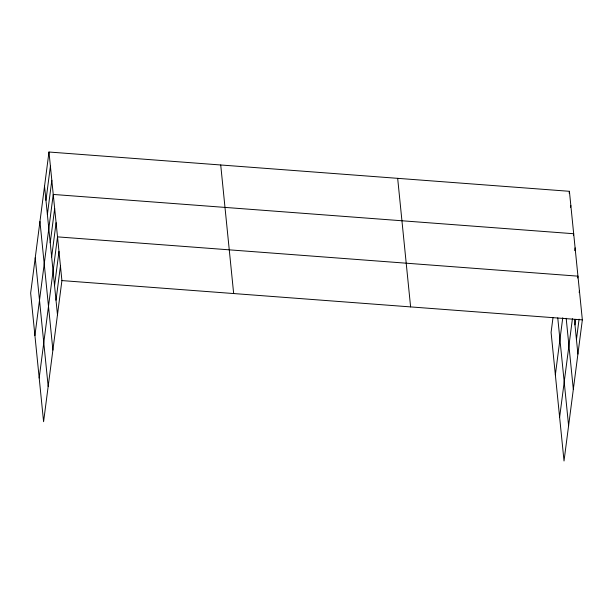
<?xml version="1.0" encoding="UTF-8"?>
<svg xmlns="http://www.w3.org/2000/svg" width="613" height="613" viewBox="0 0 613 613"><rect width="100%" height="100%" fill="white"/><g stroke="black" fill="none" stroke-linecap="round" stroke-linejoin="round"><path stroke-width="0.92" d="M48.979 152.016L30.65 293.129L43.592 421.698L61.913 280.585L48.979 152.016L569.408 191.302L582.35 319.871L564.021 460.984L551.087 332.415L553.01 317.557M45.96 200.359L50.404 166.161M47.385 214.504L51.821 180.306M34.918 335.556L53.247 194.444L573.684 233.729L573.439 235.576M50.228 242.786L54.672 208.589M51.653 256.931L56.097 222.734M39.194 377.983L57.515 236.871L577.952 276.156L577.714 278.011M54.542 285.643L58.986 251.445M56.005 300.217L60.449 266.019M569.17 193.149L569.408 191.302M570.596 207.294L570.833 205.447M555.355 374.842L562.765 317.749M574.741 250.648L575.101 247.874M559.623 417.269L572.427 318.714M574.979 324.928L575.699 319.381M579.178 292.577L579.415 290.731M576.442 339.495L579.086 319.166M61.913 280.585L582.35 319.871M574.427 319.465L577.906 354.069M566.174 318.293L573.324 389.347M557.753 317.871L568.603 425.698M397.668 178.337L410.61 306.906M220.718 164.981L233.66 293.55M44.534 186.214L57.476 314.783M39.952 221.5L52.894 350.069M35.232 257.843L48.174 386.412"/></g></svg>
